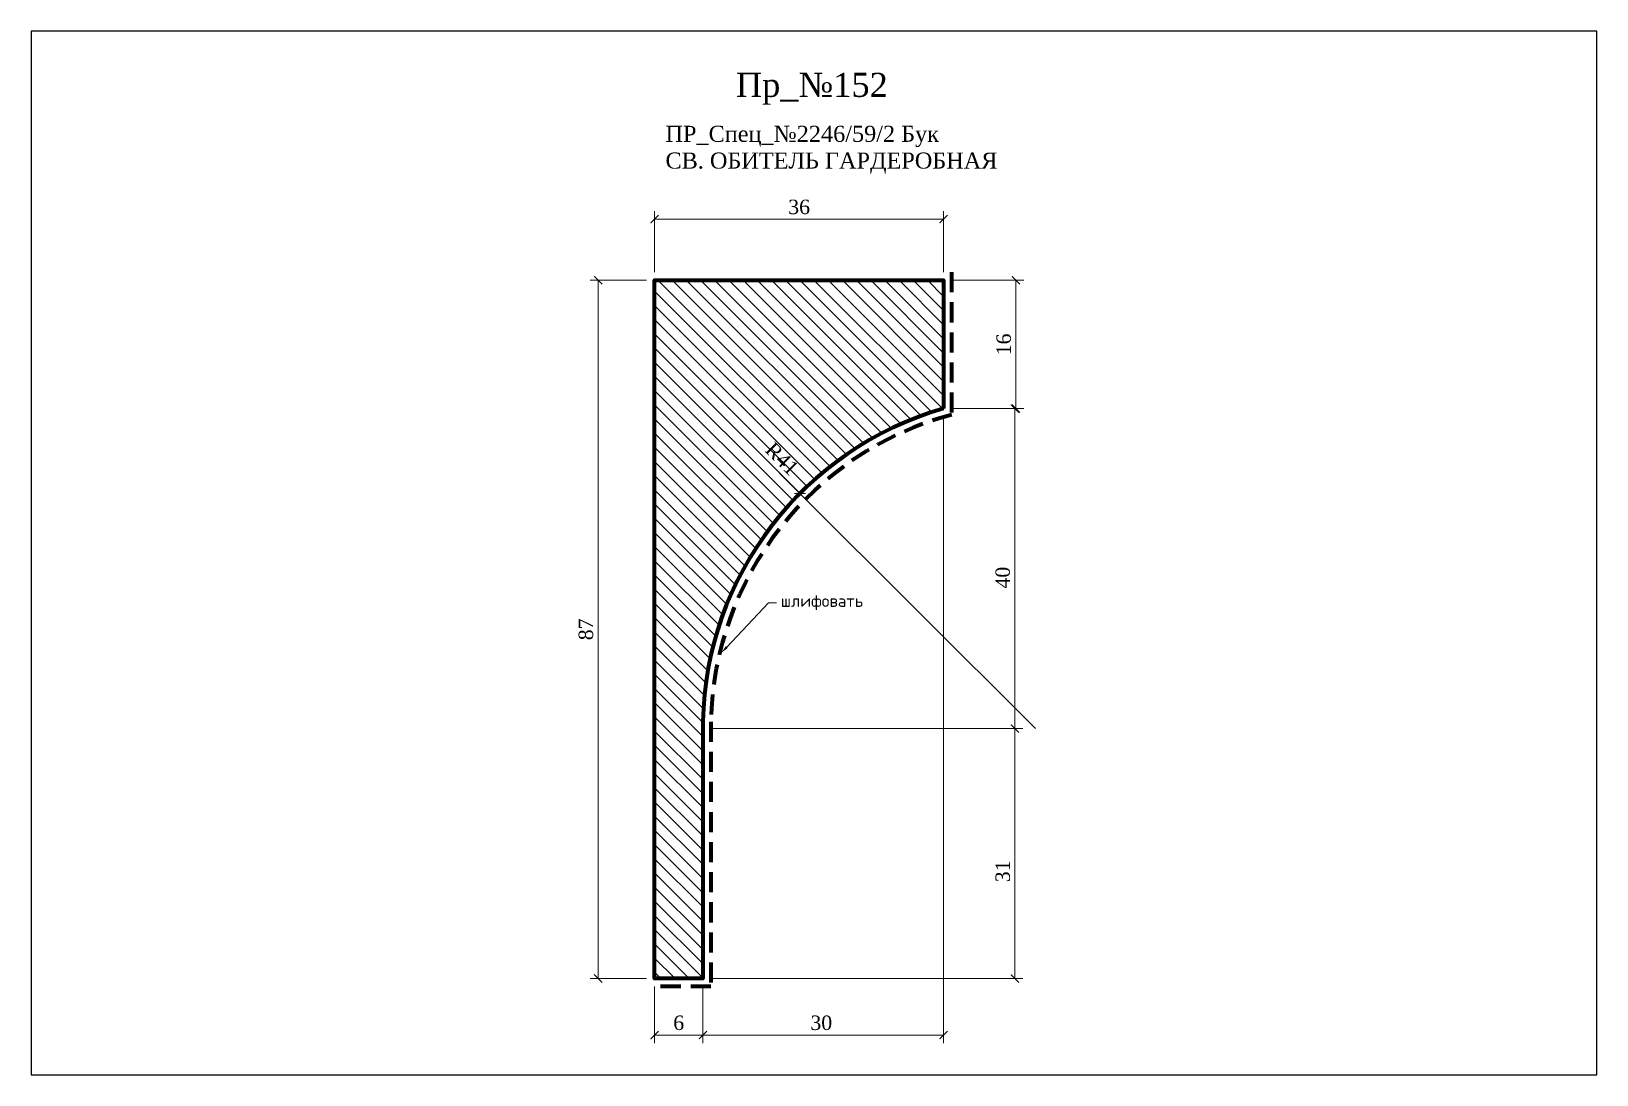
# Model space of a CAD drawing. Header units: millimetres. Extents: x 303459 to 303654, y -91544 to -91414.
import ezdxf
from ezdxf import colors
from ezdxf.entities.mleader import LeaderData, LeaderLine
from ezdxf.math import Vec2, Vec3

# ---------------------------------------------------------------- set-up
doc = ezdxf.new("R2010")
doc.units = ezdxf.units.MM
doc.header["$MEASUREMENT"] = 0
doc.linetypes.add('HIDDEN', pattern=[0.375, 0.25, -0.125])
doc.layers.add('Outside panel', color=7, linetype='Continuous', lineweight=18, true_color=0x7f5e57)
doc.layers.add('линия 50', color=1, linetype='Continuous', lineweight=211)
doc.layers.add('служебный слой РАЗМЕРЫ', color=7, linetype='Continuous', lineweight=9)
doc.layers.add('размеры в модели', color=7, linetype='Continuous')
doc.styles.add('ELECT', font='times.ttf')
doc.styles.get("Standard").update_dxf_attribs({"font": 'times.ttf'})
doc.styles.add('ЕСКД профили текст', font='isocpeur.ttf')
doc.dimstyles.new('M_1', dxfattribs={"dimtxt": 1.8, "dimasz": 1, "dimexe": 1, "dimexo": 1, "dimgap": 0.6, "dimtad": 1, "dimdec": 0, "dimdsep": 46, "dimtxsty": 'Standard', "dimblk": 'ARCHTICK', "dimcen": -5, "dimclrd": 7, "dimclre": 7, "dimclrt": 7, "dimadec": 0, "dimazin": 0, "dimtfac": 1, "dimtdec": 0, "dimtmove": 0, "dimatfit": 3, "dimfxl": 1, "dimtolj": 1, "dimtzin": 0, "dimlwd": 5, "dimlwe": 5, "dimarcsym": 0})

# ---------------------------------------------------------------- blocks, each defined once
blk = doc.blocks.new('_ArchTick')
at = {"color": 0, "linetype": 'ByBlock', "const_width": 0.15}
blk.add_lwpolyline([(-0.5, -0.5), (0.5, 0.5)], dxfattribs=at)
blk = doc.blocks.new('*D9')
at = {"layer": 'Defpoints', "color": 0, "ltscale": 1000, "transparency": 16777216}
for p in [(303572.29, -91460.68), (303542.29, -91531.68), (303572.29, -91538.73)]:
    blk.add_point(p, dxfattribs=at)
at = {"layer": 'размеры в модели', "color": 7, "lineweight": 5, "ltscale": 1000, "transparency": 16777216}
for p, q in [((303572.29, -91461.68), (303572.29, -91539.73)), ((303542.29, -91532.68), (303542.29, -91539.73)), ((303542.29, -91538.73), (303572.29, -91538.73))]:
    blk.add_line(p, q, dxfattribs=at)
at = {"layer": 'размеры в модели', "color": 7, "lineweight": 5, "ltscale": 1000, "transparency": 16777216, "rotation": 180}
blk.add_blockref('_ArchTick', (303542.29, -91538.73), dxfattribs=at)
at = {"layer": 'размеры в модели', "color": 7, "lineweight": 5, "ltscale": 1000, "transparency": 16777216}
blk.add_blockref('_ArchTick', (303572.29, -91538.73), dxfattribs=at)
at = {"layer": 'размеры в модели', "color": 7, "ltscale": 1000, "transparency": 16777216, "insert": (303557.05, -91537.21), "char_height": 1.8, "attachment_point": 5}
blk.add_mtext('\\A1;30', dxfattribs=at)
blk = doc.blocks.new('*D8')
at = {"layer": 'Defpoints', "color": 0, "ltscale": 1000, "transparency": 16777216}
for p in [(303572.29, -91460.68), (303542.29, -91500.53), (303581.17, -91500.53)]:
    blk.add_point(p, dxfattribs=at)
at = {"layer": 'размеры в модели', "color": 7, "lineweight": 5, "ltscale": 1000, "transparency": 16777216}
for p, q in [((303573.29, -91460.68), (303582.17, -91460.68)), ((303581.17, -91460.68), (303581.17, -91500.53)), ((303543.29, -91500.53), (303582.17, -91500.53))]:
    blk.add_line(p, q, dxfattribs=at)
for p, rotation in [((303581.17, -91460.68), 90), ((303581.17, -91500.53), 270)]:
    blk.add_blockref('_ArchTick', p, dxfattribs=dict(at, rotation=rotation))
at = {"layer": 'размеры в модели', "color": 7, "ltscale": 1000, "transparency": 16777216, "insert": (303579.66, -91481.74), "char_height": 1.8, "attachment_point": 5, "rotation": 90}
blk.add_mtext('\\A1;40', dxfattribs=at)
blk = doc.blocks.new('*D7')
at = {"layer": 'Defpoints', "color": 0, "ltscale": 1000, "transparency": 16777216}
for p in [(303542.29, -91500.53), (303542.29, -91531.68), (303581.17, -91531.68)]:
    blk.add_point(p, dxfattribs=at)
at = {"layer": 'размеры в модели', "color": 7, "lineweight": 5, "ltscale": 1000, "transparency": 16777216}
for p, q in [((303543.29, -91500.53), (303582.17, -91500.53)), ((303581.17, -91500.53), (303581.17, -91531.68)), ((303543.29, -91531.68), (303582.17, -91531.68))]:
    blk.add_line(p, q, dxfattribs=at)
for p, rotation in [((303581.17, -91500.53), 90), ((303581.17, -91531.68), 270)]:
    blk.add_blockref('_ArchTick', p, dxfattribs=dict(at, rotation=rotation))
at = {"layer": 'размеры в модели', "color": 7, "ltscale": 1000, "transparency": 16777216, "insert": (303579.66, -91518.33), "char_height": 1.8, "attachment_point": 5, "rotation": 90}
blk.add_mtext('\\A1;31', dxfattribs=at)
blk = doc.blocks.new('*D6')
at = {"layer": 'Defpoints', "color": 0, "ltscale": 1000, "transparency": 16777216}
for p in [(303554.39, -91471.25), (303583.75, -91500.53)]:
    blk.add_point(p, dxfattribs=at)
at = {"layer": 'размеры в модели', "color": 7, "lineweight": 5, "ltscale": 1000, "transparency": 16777216}
for p in [(303549.25, -91466.12), (303583.75, -91500.53)]:
    blk.add_line(p, (303554.39, -91471.25), dxfattribs=at)
at = {"layer": 'размеры в модели', "color": 7, "lineweight": 5, "ltscale": 1000, "transparency": 16777216, "rotation": 315.0701276151854}
blk.add_blockref('_ArchTick', (303554.39, -91471.25), dxfattribs=at)
at = {"layer": 'размеры в модели', "color": 7, "ltscale": 1000, "transparency": 16777216, "insert": (303552.17, -91466.92), "char_height": 1.8, "attachment_point": 5, "rotation": 315.0701}
blk.add_mtext('\\A1;R41', dxfattribs=at)
blk = doc.blocks.new('*D5')
at = {"layer": 'Defpoints', "color": 0, "ltscale": 1000, "transparency": 16777216}
for p in [(303536.29, -91444.68), (303529.26, -91531.68), (303536.29, -91531.68)]:
    blk.add_point(p, dxfattribs=at)
at = {"layer": 'размеры в модели', "color": 7, "lineweight": 5, "ltscale": 1000, "transparency": 16777216}
for p, q in [((303535.29, -91444.68), (303528.26, -91444.68)), ((303529.26, -91444.68), (303529.26, -91531.68)), ((303535.29, -91531.68), (303528.26, -91531.68))]:
    blk.add_line(p, q, dxfattribs=at)
for p, rotation in [((303529.26, -91444.68), 90), ((303529.26, -91531.68), 270)]:
    blk.add_blockref('_ArchTick', p, dxfattribs=dict(at, rotation=rotation))
at = {"layer": 'размеры в модели', "color": 7, "ltscale": 1000, "transparency": 16777216, "insert": (303527.74, -91488.18), "char_height": 1.8, "attachment_point": 5, "rotation": 90}
blk.add_mtext('\\A1;87', dxfattribs=at)
blk = doc.blocks.new('*D4')
at = {"layer": 'Defpoints', "color": 0, "ltscale": 1000, "transparency": 16777216}
for p in [(303536.29, -91437.07), (303536.29, -91444.68), (303572.29, -91444.68)]:
    blk.add_point(p, dxfattribs=at)
at = {"layer": 'размеры в модели', "color": 7, "lineweight": 5, "ltscale": 1000, "transparency": 16777216}
for p, q in [((303536.29, -91443.68), (303536.29, -91436.07)), ((303572.29, -91437.07), (303536.29, -91437.07)), ((303572.29, -91443.68), (303572.29, -91436.07))]:
    blk.add_line(p, q, dxfattribs=at)
at = {"layer": 'размеры в модели', "color": 7, "lineweight": 5, "ltscale": 1000, "transparency": 16777216, "rotation": 180}
blk.add_blockref('_ArchTick', (303536.29, -91437.07), dxfattribs=at)
at = {"layer": 'размеры в модели', "color": 7, "lineweight": 5, "ltscale": 1000, "transparency": 16777216}
blk.add_blockref('_ArchTick', (303572.29, -91437.07), dxfattribs=at)
at = {"layer": 'размеры в модели', "color": 7, "ltscale": 1000, "transparency": 16777216, "insert": (303554.29, -91435.56), "char_height": 1.8, "attachment_point": 5}
blk.add_mtext('\\A1;36', dxfattribs=at)
blk = doc.blocks.new('*D3')
at = {"layer": 'Defpoints', "color": 0, "ltscale": 1000, "transparency": 16777216}
for p in [(303572.29, -91444.68), (303572.29, -91460.68), (303581.29, -91460.68)]:
    blk.add_point(p, dxfattribs=at)
at = {"layer": 'размеры в модели', "color": 7, "lineweight": 5, "ltscale": 1000, "transparency": 16777216}
for p, q in [((303573.29, -91444.68), (303582.29, -91444.68)), ((303581.29, -91444.68), (303581.29, -91460.68)), ((303573.29, -91460.68), (303582.29, -91460.68))]:
    blk.add_line(p, q, dxfattribs=at)
for p, rotation in [((303581.29, -91444.68), 90), ((303581.29, -91460.68), 270)]:
    blk.add_blockref('_ArchTick', p, dxfattribs=dict(at, rotation=rotation))
at = {"layer": 'размеры в модели', "color": 7, "ltscale": 1000, "transparency": 16777216, "insert": (303579.78, -91452.68), "char_height": 1.8, "attachment_point": 5, "rotation": 90}
blk.add_mtext('\\A1;16', dxfattribs=at)
blk = doc.blocks.new('*D2')
at = {"layer": 'Defpoints', "color": 0, "ltscale": 1000, "transparency": 16777216}
for p in [(303536.29, -91531.68), (303542.29, -91531.68), (303542.29, -91538.73)]:
    blk.add_point(p, dxfattribs=at)
at = {"layer": 'размеры в модели', "color": 7, "lineweight": 5, "ltscale": 1000, "transparency": 16777216}
for p, q in [((303536.29, -91532.68), (303536.29, -91539.73)), ((303542.29, -91532.68), (303542.29, -91539.73)), ((303536.29, -91538.73), (303542.29, -91538.73))]:
    blk.add_line(p, q, dxfattribs=at)
at = {"layer": 'размеры в модели', "color": 7, "lineweight": 5, "ltscale": 1000, "transparency": 16777216, "rotation": 180}
blk.add_blockref('_ArchTick', (303536.29, -91538.73), dxfattribs=at)
at = {"layer": 'размеры в модели', "color": 7, "lineweight": 5, "ltscale": 1000, "transparency": 16777216}
blk.add_blockref('_ArchTick', (303542.29, -91538.73), dxfattribs=at)
at = {"layer": 'размеры в модели', "color": 7, "ltscale": 1000, "transparency": 16777216, "insert": (303539.29, -91537.21), "char_height": 1.8, "attachment_point": 5}
blk.add_mtext('\\A1;6', dxfattribs=at)

msp = doc.modelspace()

# ---------------------------------------------------------------- hatches: boundary and pattern name
at = {"layer": 'Outside panel', "ltscale": 1000}
h = msp.add_hatch(dxfattribs=at)
h.set_pattern_fill('ANSI31', color=256, scale=10, angle=90)
h.set_pattern_definition([(135, (-7728.6065, 6012.7395), (-0.8838834765, -0.8838834765), [])])
edge = h.paths.add_edge_path()
edge.add_arc((303583.75, -91500.53), 41.46, 466.0359, 538.8269)
edge.add_line((303542.29, -91499.68), (303542.29, -91531.68))
edge.add_line((303542.29, -91531.68), (303536.29, -91531.68))
edge.add_line((303536.29, -91531.68), (303536.29, -91444.68))
edge.add_line((303536.29, -91444.68), (303572.29, -91444.68))
edge.add_line((303572.29, -91444.68), (303572.29, -91460.68))

# ---------------------------------------------------------------- linework, layer by layer
at = {"color": 6, "ltscale": 1000}
msp.add_lwpolyline([(303458.64, -91543.67), (303653.64, -91543.67), (303653.64, -91413.67), (303458.64, -91413.67)], close=True, dxfattribs=at)
at = {"layer": 'линия 50', "color": 1, "linetype": 'HIDDEN', "ltscale": 10, "true_color": 0xff0909}
msp.add_lwpolyline([(303573.29, -91443.68), (303573.29, -91443.68), (303573.29, -91461.44, 0.33382), (303543.29, -91499.69), (303543.29, -91532.68), (303536.29, -91532.68)], format="xyb", dxfattribs=at)
at = {"layer": 'линия 50', "color": 7}
msp.add_lwpolyline([(303572.29, -91460.68, 0.32874), (303542.29, -91499.68), (303542.29, -91531.68), (303536.29, -91531.68), (303536.29, -91444.68), (303572.29, -91444.68)], format="xyb", close=True, dxfattribs=at)

# ---------------------------------------------------------------- texts
at = {"color": 5, "ltscale": 1000, "style": 'ELECT'}
msp.add_text('Пр_№152', height=3, dxfattribs=at).set_placement((303546.41, -91421.84))
at = {"layer": 'размеры в модели', "color": 7, "ltscale": 1000, "insert": (303537.64, -91425.44), "char_height": 2, "attachment_point": 1}
msp.add_mtext_dynamic_manual_height_columns('ПР_Спец_№2246/59/2 Бук \\PСВ. ОБИТЕЛЬ ГАРДЕРОБНАЯ', width=48.7156, gutter_width=37.22, heights=[21.3], dxfattribs=at)

# ---------------------------------------------------------------- dimensions: what is measured, and where the dimension line sits
at = {"layer": 'размеры в модели', "color": 0, "ltscale": 1000}
for base, p1, p2, angle, picture, middle in [((303536.29, -91437.07), (303572.29, -91444.68), (303536.29, -91444.68), 180, '*D4', (303554.29, -91435.56)), ((303529.26, -91531.68), (303536.29, -91444.68), (303536.29, -91531.68), 90, '*D5', (303527.74, -91488.18)), ((303581.29, -91460.68), (303572.29, -91444.68), (303572.29, -91460.68), 90, '*D3', (303579.78, -91452.68)), ((303542.29, -91538.73), (303536.29, -91531.68), (303542.29, -91531.68), 180, '*D2', (303539.29, -91537.21))]:
    dim = msp.add_linear_dim(base=base, p1=p1, p2=p2, angle=angle, dimstyle='M_1', dxfattribs=at)
    dim.commit()
    dim.dimension.update_dxf_attribs({"geometry": picture, "text_midpoint": middle})
at = {"layer": 'размеры в модели', "color": 5, "ltscale": 1000}
dim = msp.add_linear_dim(base=(303572.29, -91538.73), p1=(303542.29, -91531.68), p2=(303572.29, -91460.68), dimstyle='M_1', dxfattribs=at)
dim.commit()
dim.dimension.update_dxf_attribs({"geometry": '*D9', "text_midpoint": (303557.05, -91538.73), "dimtype": 128})
for base, p1, p2, picture, middle in [((303581.17, -91500.53), (303572.29, -91460.68), (303542.29, -91500.53), '*D8', (303581.17, -91481.74)), ((303581.17, -91531.68), (303542.29, -91500.53), (303542.29, -91531.68), '*D7', (303581.17, -91518.33))]:
    dim = msp.add_linear_dim(base=base, p1=p1, p2=p2, angle=90, dimstyle='M_1', dxfattribs=at)
    dim.commit()
    dim.dimension.update_dxf_attribs({"geometry": picture, "text_midpoint": middle, "dimtype": 128})
at = {"layer": 'размеры в модели', "color": 0, "ltscale": 1000}
dim = msp.add_radius_dim(center=(303583.75, -91500.53), mpoint=(303554.39, -91471.25), dimstyle='M_1', dxfattribs=at)
dim.commit()
dim.dimension.update_dxf_attribs({"geometry": '*D6', "text_midpoint": (303552.17, -91466.92)})

# ---------------------------------------------------------------- leaders
at = {"layer": 'служебный слой РАЗМЕРЫ'}
ml = msp.add_multileader_mtext('Standard', dxfattribs=at)
ml.set_content('\\A1;шлифовать', color=256, style='ЕСКД профили текст')
ml.set_leader_properties(color=256, linetype='ByLayer', lineweight=-1)
ml.build(insert=Vec2(0, 0))
ml.multileader.update_dxf_attribs({"dogleg_length": 1, "arrow_head_size": 1})
ctx = ml.context
ctx.base_point, ctx.char_height, ctx.arrow_head_size, ctx.landing_gap_size, ctx.plane_origin = Vec3(303551.49, -91484.86), 1.5, 1, 0.5, Vec3(303570.53, -91454)
notes = []
notes.append((ctx, [(1, (1, 1, 0), (303550.49, -91484.86), (1, 0), 1, [(0, [(303544.59, -91491.11)], 0, [])])]))
ctx.mtext.insert, ctx.mtext.flow_direction = Vec3(303551.99, -91483.88), 5
for ctx, leaders in notes:
    for number, flags, end, landing, length, lines in leaders:
        leader = LeaderData()
        leader.index, (leader.has_last_leader_line, leader.has_dogleg_vector, leader.attachment_direction) = number, flags
        leader.last_leader_point, leader.dogleg_vector, leader.dogleg_length = Vec3(end), Vec3(landing), length
        for number, points, colour, breaks in lines:
            line = LeaderLine()
            line.index, line.vertices, line.color, line.breaks = number, Vec3.list(points), colors.encode_raw_color(colour), breaks
            leader.lines.append(line)
        ctx.leaders.append(leader)

doc.saveas('drawing.dxf')
